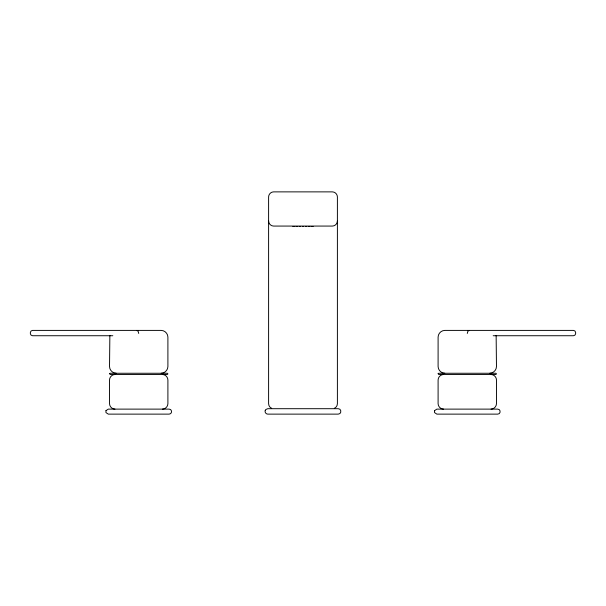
<?xml version="1.0" encoding="UTF-8"?>
<svg xmlns="http://www.w3.org/2000/svg" width="606" height="606" viewBox="0 0 606 606"><rect width="100%" height="100%" fill="white"/><g stroke="black" fill="none" stroke-linecap="round" stroke-linejoin="round"><path stroke-width="0.91" d="M109.86 335.368L109.527 366.585C109.595 370.175 112.61 373.19 116.193 373.258M337.398 221.061C337.345 223.75 335.08 226.015 332.399 226.068L273.601 226.068C270.92 226.015 268.655 223.75 268.602 221.061M334.315 408.323L335.936 407.24L337.019 405.611L337.398 403.702L337.398 196.882C337.345 194.193 335.08 191.928 332.399 191.875L273.601 191.875C270.92 191.928 268.655 194.193 268.602 196.882L268.602 403.702L268.981 405.611L270.064 407.24L271.685 408.323M114.943 374.508C112.034 374.569 109.58 377.023 109.527 379.932L109.527 403.702C109.58 406.611 112.034 409.058 114.943 409.118M161.226 373.258C164.809 373.19 167.832 370.175 167.9 366.585L167.9 337.065C167.832 333.482 164.809 330.467 161.226 330.399L32.595 330.399C29.52 330.391 29.52 335.739 32.595 335.732L112.822 335.732M469.582 330.399L467.961 331.065L467.287 333.436M162.484 409.118C165.393 409.065 167.839 406.611 167.9 403.702L167.9 379.932C167.839 377.023 165.393 374.569 162.484 374.508M443.516 374.508C440.607 374.569 438.161 377.023 438.1 379.932L438.1 403.702C438.161 406.611 440.607 409.065 443.516 409.118M489.807 373.258C493.39 373.19 496.405 370.175 496.473 366.585L496.14 335.368M491.057 409.118C493.966 409.058 496.42 406.611 496.473 403.702L496.473 379.932C496.42 377.023 493.966 374.569 491.057 374.508M292.88 226.447L294.357 226.447M296.008 226.447L297.478 226.447M299.137 226.447L300.606 226.447M302.265 226.447L303.735 226.447M305.394 226.447L306.863 226.447M308.522 226.447L309.992 226.447M311.643 226.447L313.12 226.447M493.178 335.732L573.405 335.732C576.48 335.739 576.48 330.391 573.405 330.399L444.774 330.399C441.191 330.467 438.168 333.482 438.1 337.065L438.1 366.585C438.168 370.175 441.191 373.19 444.774 373.258M136.418 330.399L138.039 331.065L138.713 333.436M109.572 373.644L110.148 374.508L167.279 374.508L167.9 373.887L167.279 373.258L110.148 373.258L109.572 373.644M105.959 410.663L105.959 412.58L108.277 414.125L169.15 414.125C172.346 414.201 172.346 409.042 169.15 409.118L108.277 409.118L105.959 410.663M265.261 410.376C264.549 412.088 265.905 414.125 267.769 414.125L338.231 414.125C341.701 414.209 341.701 408.618 338.231 408.702L267.769 408.702L265.852 409.497L265.261 410.376M438.146 373.644L438.721 374.508L495.852 374.508L496.473 373.887L495.852 373.258L438.721 373.258L438.146 373.644M434.54 410.663L434.54 412.58L436.85 414.125L497.723 414.125C500.92 414.201 500.92 409.042 497.723 409.118L436.85 409.118L434.54 410.663"/></g></svg>
